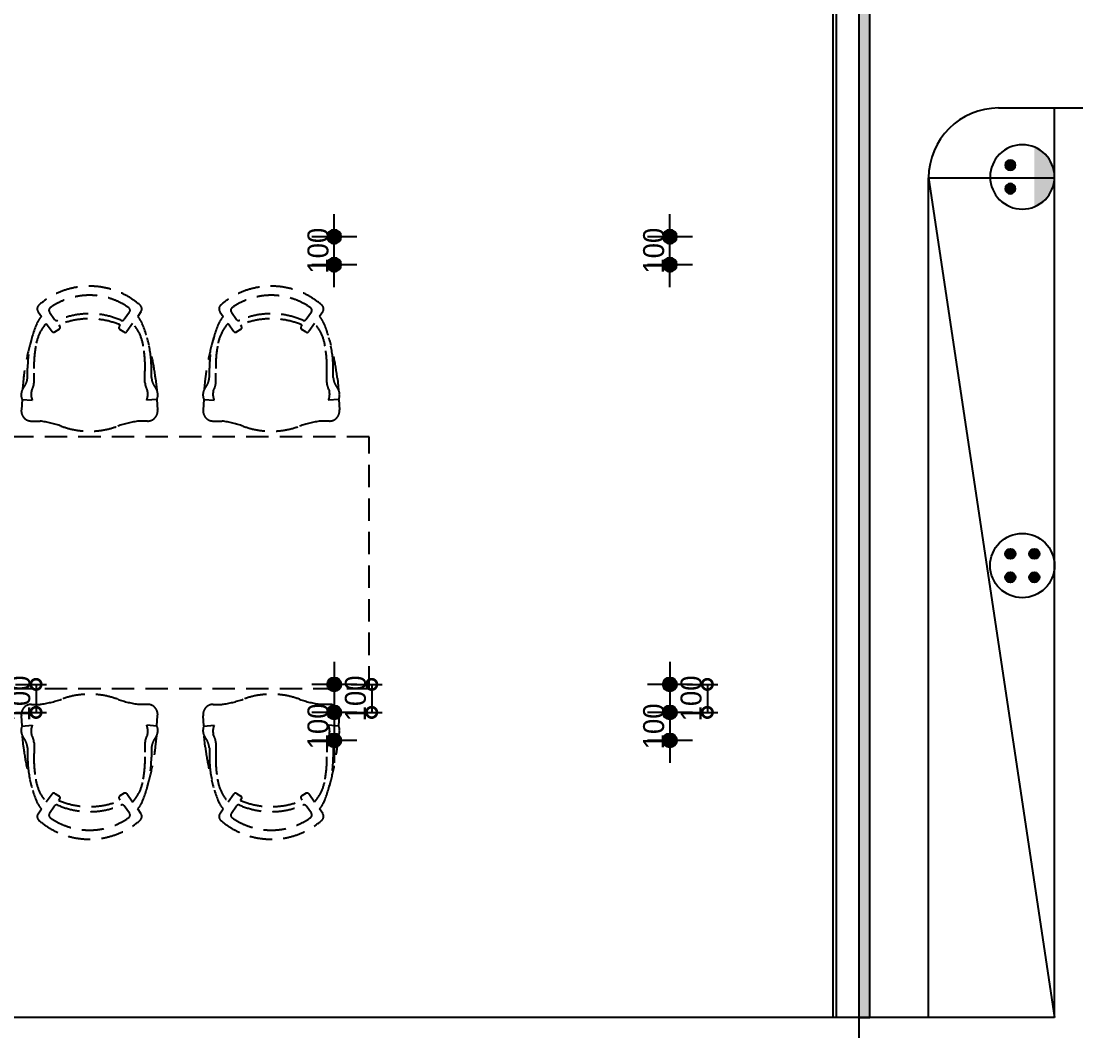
# Model space of a CAD drawing. Header units: inches. Extents: x -63256 to 33689, y -34490 to 100230.
# Drawn here: x 3092 to 6863, y 3235 to 6844 of the extents above; entities that cross this region are included whole.
import ezdxf

# ---------------------------------------------------------------- set-up
doc = ezdxf.new("R2010")
doc.units = ezdxf.units.IN
doc.header["$LTSCALE"] = 100
doc.header["$MEASUREMENT"] = 0
doc.linetypes.add('DH-HID2', pattern=[1.2, 0.8, -0.4])
for name, color, linetype in [('06-FUR', 6, 'Continuous'), ('06-LIGHT', 4, 'Continuous'), ('07-DIM WAL', 5, 'Continuous'), ('FU-FURM', 251, 'DH-HID2'), ('RC-LIGHT', 7, 'Continuous'), ('도면층2', 2, 'Continuous'), ('설비', 140, 'Continuous')]:
    doc.layers.add(name, color=color, linetype=linetype)
doc.styles.add('스타일1', font='')
doc.styles.get('스타일1').set_extended_font_data('HYwulM')
doc.dimstyles.new('30', dxfattribs={"dimscale": 30, "dimtxt": 2.5, "dimasz": 2.5, "dimexe": 1.25, "dimexo": 2, "dimtad": 1, "dimdec": 0, "dimtxsty": '스타일1', "dimblk": 'DOTSMALL', "dimcen": 2.5, "dimclrd": 1, "dimclre": 1, "dimclrt": 2, "dimadec": 0, "dimazin": 0, "dimtfac": 1, "dimtix": 1, "dimtmove": 0, "dimatfit": 3, "dimldrblk": 'DOTSMALL', "dimfxl": 1.25, "dimarcsym": 0})

# ---------------------------------------------------------------- blocks, each defined once
blk = doc.blocks.new('vuidauseh')
at = {"layer": '도면층2'}
for p, q in [((-46494.5, 6533.6), (-46294.5, 6533.6)), ((-46494.5, 3283.6), (-46494.5, 6533.6))]:
    blk.add_line(p, q, dxfattribs=at)
blk.add_lwpolyline([(-46494.5, 3283.6), (-47194.5, 3283.6), (-47194.5, 3083.6), (-46494.5, 3083.6)], dxfattribs=at)
blk = doc.blocks.new('VUDASAUSEH')
at = {"layer": '06-FUR', "color": 8}
for p, q in [((-19213.2, -11886.4), (-19013.2, -11886.4)), ((-19463.2, -15136.4), (-19463.2, -12136.4)), ((-19463.2, -12136.4), (-19013.2, -15136.4)), ((-19463.2, -12136.4), (-19013.2, -12136.4))]:
    blk.add_line(p, q, dxfattribs=at)
blk.add_arc((-19213.2, -12136.4), 250, 90, 180, dxfattribs=at)
at = {"layer": 'FU-FURM', "color": 8}
for p, q in [((-22647.1, -12614.3), (-22635.2, -12631.3)), ((-22606.1, -12616), (-22588, -12641.9)), ((-22320.1, -12616.4), (-22338.7, -12642.1)), ((-22279.2, -12614.8), (-22290.8, -12631.3)), ((-21997.1, -12614.3), (-21985.2, -12631.3)), ((-21956.1, -12616), (-21938, -12641.9)), ((-21670.1, -12616.4), (-21688.7, -12642.1)), ((-21629.2, -12614.8), (-21640.8, -12631.3)), ((-22617.9, -12656.6), (-22596.9, -12684.8)), ((-22573.3, -12661.7), (-22569.6, -12667.1)), ((-22353, -12662.3), (-22356.8, -12667.6)), ((-22308.9, -12656), (-22329.5, -12685.3)), ((-21967.9, -12656.6), (-21946.9, -12684.8)), ((-21923.3, -12661.7), (-21919.6, -12667.1)), ((-21703, -12662.3), (-21706.8, -12667.6)), ((-21658.9, -12656), (-21679.5, -12685.3)), ((-22587.2, -12686.8), (-22571.7, -12677.4)), ((-22339.1, -12687.3), (-22354.6, -12677.9)), ((-21937.2, -12686.8), (-21921.7, -12677.4)), ((-21689.1, -12687.3), (-21704.6, -12677.9)), ((-22684.6, -12849.8), (-22684.6, -12816.6)), ((-22241.7, -12849.8), (-22241.7, -12816.6)), ((-22034.6, -12849.8), (-22034.6, -12816.6)), ((-21591.7, -12849.8), (-21591.7, -12816.6)), ((-22699.5, -12853.5), (-22702.7, -12891.8)), ((-22661.3, -12867.2), (-22661.3, -12834)), ((-22265, -12867.2), (-22265, -12834)), ((-22226.9, -12853.5), (-22222.4, -12894.5)), ((-22049.5, -12853.5), (-22052.7, -12891.8)), ((-22011.3, -12867.2), (-22011.3, -12834)), ((-21615, -12867.2), (-21615, -12834)), ((-21576.9, -12853.5), (-21572.4, -12894.5)), ((-22704, -12927.8), (-22706.8, -12964.7)), ((-22704.5, -12927.8), (-22667.7, -12931)), ((-22221.9, -12927.8), (-22258.6, -12931)), ((-22222.3, -12927.8), (-22219.6, -12964.7)), ((-22054, -12927.8), (-22056.8, -12964.7)), ((-22054.5, -12927.8), (-22017.7, -12931)), ((-21571.9, -12927.8), (-21608.6, -12931)), ((-21572.3, -12927.8), (-21569.6, -12964.7)), ((-22670.9, -13005.3), (-22639.5, -13005.3)), ((-22255.5, -13005.3), (-22286.9, -13005.3)), ((-22020.9, -13005.3), (-21989.5, -13005.3)), ((-21605.5, -13005.3), (-21636.9, -13005.3)), ((-21463.2, -13061.4), (-23463.2, -13061.4)), ((-21463.2, -13961.4), (-21463.2, -13061.4)), ((-23463.2, -13961.4), (-21463.2, -13961.4)), ((-22670.9, -14017.6), (-22639.5, -14017.6)), ((-22255.5, -14017.6), (-22286.9, -14017.6)), ((-22020.9, -14017.6), (-21989.5, -14017.6)), ((-21605.5, -14017.6), (-21636.9, -14017.6)), ((-22704, -14095), (-22706.8, -14058.1)), ((-22222.3, -14095), (-22219.6, -14058.1)), ((-22054, -14095), (-22056.8, -14058.1)), ((-21572.3, -14095), (-21569.6, -14058.1)), ((-22704.5, -14095.1), (-22667.7, -14091.8)), ((-22221.9, -14095.1), (-22258.6, -14091.8)), ((-22054.5, -14095.1), (-22017.7, -14091.8)), ((-21571.9, -14095.1), (-21608.6, -14091.8)), ((-22699.5, -14169.4), (-22702.7, -14131)), ((-22226.9, -14169.4), (-22222.4, -14128.4)), ((-22049.5, -14169.4), (-22052.7, -14131)), ((-21576.9, -14169.4), (-21572.4, -14128.4)), ((-22684.6, -14173.1), (-22684.6, -14206.3)), ((-22661.3, -14155.6), (-22661.3, -14188.8)), ((-22265, -14155.6), (-22265, -14188.8)), ((-22241.7, -14173.1), (-22241.7, -14206.3)), ((-22034.6, -14173.1), (-22034.6, -14206.3)), ((-22011.3, -14155.6), (-22011.3, -14188.8)), ((-21615, -14155.6), (-21615, -14188.8)), ((-21591.7, -14173.1), (-21591.7, -14206.3)), ((-22617.9, -14366.2), (-22596.9, -14338)), ((-22587.2, -14336), (-22571.7, -14345.4)), ((-22573.3, -14361.1), (-22569.6, -14355.7)), ((-22353, -14360.6), (-22356.8, -14355.2)), ((-22339.1, -14335.5), (-22354.6, -14344.9)), ((-22308.9, -14366.9), (-22329.5, -14337.5)), ((-21967.9, -14366.2), (-21946.9, -14338)), ((-21937.2, -14336), (-21921.7, -14345.4)), ((-21923.3, -14361.1), (-21919.6, -14355.7)), ((-21703, -14360.6), (-21706.8, -14355.2)), ((-21689.1, -14335.5), (-21704.6, -14344.9)), ((-21658.9, -14366.9), (-21679.5, -14337.5)), ((-22647.1, -14408.5), (-22635.2, -14391.5)), ((-22606.1, -14406.8), (-22588, -14380.9)), ((-22320.1, -14406.4), (-22338.7, -14380.7)), ((-22279.2, -14408), (-22290.8, -14391.5)), ((-21997.1, -14408.5), (-21985.2, -14391.5)), ((-21956.1, -14406.8), (-21938, -14380.9)), ((-21670.1, -14406.4), (-21688.7, -14380.7)), ((-21629.2, -14408), (-21640.8, -14391.5))]:
    blk.add_line(p, q, dxfattribs=at)
for centre, radius, start, end in [((-22463.4, -12799), 275.8, 48.9849, 130.9236), ((-22463.4, -12799), 243.3, 55.1442, 124.746), ((-21813.4, -12799), 275.8, 48.9849, 130.9236), ((-21813.4, -12799), 243.3, 55.1442, 124.746), ((-22632.1, -12604.2), 18.1, 130.7501, 214.0875), ((-22294.3, -12604.6), 18.1, 325.9124, 49.2502), ((-21982.1, -12604.2), 18.1, 130.7501, 214.0875), ((-21644.3, -12604.6), 18.1, 325.9124, 49.2502), ((-22559, -12697.3), 100.8, 139.1184, 153.753), ((-22596.4, -12609.3), 11.7, 117.6527, 214.5336), ((-22463.4, -12906), 284.4, 66.6471, 113.3047), ((-22329.8, -12609.7), 11.7, 325.4666, 62.3478), ((-22367, -12697.2), 100.8, 26.247, 40.7292), ((-21909, -12697.3), 100.8, 139.1184, 153.753), ((-21946.4, -12609.3), 11.7, 117.6527, 214.5336), ((-21813.4, -12906), 284.4, 66.6471, 113.3047), ((-21679.8, -12609.7), 11.7, 325.4666, 62.3478), ((-21717, -12697.2), 100.8, 26.247, 40.7292), ((-22255, -12822.1), 429.7, 156.7536, 179.259), ((-22506.2, -12757.5), 150.6, 137.9194, 172.5243), ((-22580.3, -12636.1), 9.64, 217.092, 296.3528), ((-22463.4, -12924.1), 284.4, 67.1404, 112.724), ((-22575.5, -12671.2), 7.23, 301.3071, 34.9997), ((-22350.9, -12671.7), 7.23, 144.9995, 238.6929), ((-22346.4, -12636.3), 9.64, 243.6473, 322.908), ((-22420.2, -12757.5), 150.6, 7.4757, 42.378), ((-22671.3, -12822.1), 429.7, 0.741, 23.2464), ((-21605, -12822.1), 429.7, 156.7536, 179.259), ((-21856.2, -12757.5), 150.6, 137.9194, 172.5243), ((-21930.3, -12636.1), 9.64, 217.092, 296.3528), ((-21813.4, -12924.1), 284.4, 67.1404, 112.724), ((-21925.5, -12671.2), 7.23, 301.3071, 34.9997), ((-21700.9, -12671.7), 7.23, 144.9995, 238.6929), ((-21696.4, -12636.3), 9.64, 243.6473, 322.908), ((-21770.2, -12757.5), 150.6, 7.4757, 42.378), ((-22021.3, -12822.1), 429.7, 0.741, 23.2464), ((-21801.9, -12964.1), 904.4, 163.5478, 172.973), ((-22591, -12680.6), 7.23, 214.9997, 301.3075), ((-22335.4, -12681.1), 7.23, 238.6924, 325.0004), ((-23124.5, -12964.1), 904.4, 7.027, 16.4522), ((-21151.9, -12964.1), 904.4, 163.5478, 172.973), ((-21941, -12680.6), 7.23, 214.9997, 301.3075), ((-21685.4, -12681.1), 7.23, 238.6924, 325.0004), ((-22474.5, -12964.1), 904.4, 7.027, 16.4522), ((-22258.6, -12810.1), 403.4, 169.6933, 183.4014), ((-22667.8, -12810.1), 403.4, 356.5986, 10.3067), ((-21608.6, -12810.1), 403.4, 169.6933, 183.4014), ((-22017.8, -12810.1), 403.4, 356.5986, 10.3067), ((-22750.8, -12811.4), 66.3, 7.6833, 7.6834), ((-22100.8, -12811.4), 66.3, 7.6833, 7.6834), ((-22750.8, -12844.6), 66.3, 320.6575, 355.5515), ((-22175.6, -12844.6), 66.3, 184.4485, 219.3424), ((-22100.8, -12844.6), 66.3, 320.6575, 355.5515), ((-21525.6, -12844.6), 66.3, 184.4485, 219.3424), ((-22664.8, -12911.7), 42.8, 144.1119, 201.9627), ((-22727.5, -12863.2), 66.3, 329.0557, 356.5514), ((-22198.9, -12863.2), 66.3, 183.4486, 210.9443), ((-22261.6, -12911.7), 42.8, 338.0372, 35.8882), ((-22014.8, -12911.7), 42.8, 144.1119, 201.9627), ((-22077.5, -12863.2), 66.3, 329.0557, 356.5514), ((-21548.9, -12863.2), 66.3, 183.4486, 210.9443), ((-21611.6, -12911.7), 42.8, 338.0372, 35.8882), ((-22613.1, -12909.3), 58.8, 168.2458, 201.6628), ((-22313.3, -12909.3), 58.8, 338.3372, 11.7542), ((-21963.1, -12909.3), 58.8, 168.2458, 201.6628), ((-21663.3, -12909.3), 58.8, 338.3372, 11.7542), ((-22670.9, -12969.1), 36.1, 172.9835, 270), ((-22255.5, -12969.1), 36.1, 270, 7.0165), ((-22020.9, -12969.1), 36.1, 172.9835, 270), ((-21605.5, -12969.1), 36.1, 270, 7.0165), ((-22686.7, -13369.9), 367.7, 70.4837, 82.6116), ((-22239.6, -13369.9), 367.7, 97.3884, 109.5163), ((-22036.7, -13369.9), 367.7, 70.4837, 82.6116), ((-21589.6, -13369.9), 367.7, 97.3884, 109.5163), ((-22463.2, -12751.7), 289.7, 249.6554, 290.3446), ((-21813.2, -12751.7), 289.7, 249.6554, 290.3446), ((-22463.2, -14271.1), 289.7, 69.6554, 110.3446), ((-21813.2, -14271.1), 289.7, 69.6554, 110.3446), ((-22670.9, -14053.7), 36.1, 90, 187.0165), ((-22686.7, -13652.9), 367.7, 277.3884, 289.5163), ((-22239.6, -13652.9), 367.7, 250.4837, 262.6116), ((-22255.5, -14053.7), 36.1, 352.9835, 90), ((-22020.9, -14053.7), 36.1, 90, 187.0165), ((-22036.7, -13652.9), 367.7, 277.3884, 289.5163), ((-21589.6, -13652.9), 367.7, 250.4837, 262.6116), ((-21605.5, -14053.7), 36.1, 352.9835, 90), ((-22664.8, -14111.1), 42.8, 158.0373, 215.8881), ((-22613.1, -14113.5), 58.8, 158.3372, 191.7542), ((-22313.3, -14113.5), 58.8, 348.2458, 21.6628), ((-22261.6, -14111.1), 42.8, 324.1118, 21.9628), ((-22014.8, -14111.1), 42.8, 158.0373, 215.8881), ((-21963.1, -14113.5), 58.8, 158.3372, 191.7542), ((-21663.3, -14113.5), 58.8, 348.2458, 21.6628), ((-21611.6, -14111.1), 42.8, 324.1118, 21.9628), ((-22750.8, -14178.2), 66.3, 4.4485, 39.3425), ((-22727.5, -14159.6), 66.3, 3.4486, 30.9443), ((-22198.9, -14159.6), 66.3, 149.0557, 176.5514), ((-22175.6, -14178.2), 66.3, 140.6576, 175.5515), ((-22100.8, -14178.2), 66.3, 4.4485, 39.3425), ((-22077.5, -14159.6), 66.3, 3.4486, 30.9443), ((-21548.9, -14159.6), 66.3, 149.0557, 176.5514), ((-21525.6, -14178.2), 66.3, 140.6576, 175.5515), ((-21801.9, -14058.7), 904.4, 187.027, 196.4522), ((-23124.5, -14058.7), 904.4, 343.5478, 352.973), ((-21151.9, -14058.7), 904.4, 187.027, 196.4522), ((-22474.5, -14058.7), 904.4, 343.5478, 352.973), ((-22255, -14200.7), 429.7, 180.741, 203.2464), ((-22258.6, -14212.8), 403.4, 176.5986, 190.3067), ((-22671.3, -14200.7), 429.7, 336.7536, 359.259), ((-22667.8, -14212.8), 403.4, 349.6933, 3.4014), ((-21605, -14200.7), 429.7, 180.741, 203.2464), ((-21608.6, -14212.8), 403.4, 176.5986, 190.3067), ((-22021.3, -14200.7), 429.7, 336.7536, 359.259), ((-22017.8, -14212.8), 403.4, 349.6933, 3.4014), ((-22750.8, -14211.4), 66.3, 352.3166, 352.3167), ((-22100.8, -14211.4), 66.3, 352.3166, 352.3167), ((-22506.2, -14265.3), 150.6, 187.4757, 222.0806), ((-22420.2, -14265.3), 150.6, 317.622, 352.5243), ((-21856.2, -14265.3), 150.6, 187.4757, 222.0806), ((-21770.2, -14265.3), 150.6, 317.622, 352.5243), ((-22591, -14342.2), 7.23, 58.6925, 145.0003), ((-22463.4, -14098.7), 284.4, 247.276, 292.8596), ((-22575.5, -14351.6), 7.23, 325.0003, 58.6929), ((-22350.9, -14351.1), 7.23, 121.3071, 215.0005), ((-22335.4, -14341.7), 7.23, 34.9996, 121.3076), ((-21941, -14342.2), 7.23, 58.6925, 145.0003), ((-21813.4, -14098.7), 284.4, 247.276, 292.8596), ((-21925.5, -14351.6), 7.23, 325.0003, 58.6929), ((-21700.9, -14351.1), 7.23, 121.3071, 215.0005), ((-21685.4, -14341.7), 7.23, 34.9996, 121.3076), ((-22559, -14325.5), 100.8, 206.247, 220.8816), ((-22580.3, -14386.7), 9.64, 63.6472, 142.908), ((-22463.4, -14116.8), 284.4, 246.6953, 293.3529), ((-22346.4, -14386.6), 9.64, 37.092, 116.3527), ((-22367, -14325.6), 100.8, 319.2708, 333.753), ((-21909, -14325.5), 100.8, 206.247, 220.8816), ((-21930.3, -14386.7), 9.64, 63.6472, 142.908), ((-21813.4, -14116.8), 284.4, 246.6953, 293.3529), ((-21696.4, -14386.6), 9.64, 37.092, 116.3527), ((-21717, -14325.6), 100.8, 319.2708, 333.753), ((-22632.1, -14418.6), 18.1, 145.9125, 229.2499), ((-22463.4, -14223.8), 275.8, 229.0764, 311.0151), ((-22596.4, -14413.5), 11.7, 145.4664, 242.3473), ((-22463.4, -14223.8), 243.3, 235.254, 304.8558), ((-22329.8, -14413.1), 11.7, 297.6522, 34.5334), ((-22294.3, -14418.2), 18.1, 310.7498, 34.0876), ((-21982.1, -14418.6), 18.1, 145.9125, 229.2499), ((-21813.4, -14223.8), 275.8, 229.0764, 311.0151), ((-21946.4, -14413.5), 11.7, 145.4664, 242.3473), ((-21813.4, -14223.8), 243.3, 235.254, 304.8558), ((-21679.8, -14413.1), 11.7, 297.6522, 34.5334), ((-21644.3, -14418.2), 18.1, 310.7498, 34.0876)]:
    blk.add_arc(centre, radius, start, end, dxfattribs=at)
blk.add_blockref('vuidauseh', (27481.3, -18420))
blk = doc.blocks.new('TLSTJF')
at = {"layer": '설비'}
h = blk.add_hatch(color=10, dxfattribs=at)
edge = h.paths.add_edge_path()
edge.add_arc((-17018, -98621.5), 18.3, 0, 360)
h = blk.add_hatch(color=10, dxfattribs=at)
edge = h.paths.add_edge_path()
edge.add_arc((-16934, -98621.5), 18.3, 0, 360)
h = blk.add_hatch(color=10, dxfattribs=at)
edge = h.paths.add_edge_path()
edge.add_line((-16869.4, -98707.5), (-17082.7, -98707.5))
edge.add_ellipse((-16976, -98664.4), major_axis=(81.3, 81.3), ratio=1, start_angle=156.9578, end_angle=293.0422)
at = {"layer": '설비', "color": 10}
for centre, radius in [((-16976, -98664.4), 115), ((-17018, -98621.5), 18.3), ((-16934, -98621.5), 18.3)]:
    blk.add_circle(centre, radius, dxfattribs=at)
blk = doc.blocks.new('1')
at = {"linetype": 'Continuous'}
h = blk.add_hatch(color=4, dxfattribs=at)
h.dxf.hatch_style = 1
edge = h.paths.add_edge_path()
edge.add_arc((11539653.5, -14273503.8), 37.5, 0, 360)
at = {"color": 1, "linetype": 'Continuous'}
for p, q in [((11539653.5, -14273637.1), (11539653.5, -14273370.5)), ((11539520.2, -14273503.8), (11539786.8, -14273503.8))]:
    blk.add_line(p, q, dxfattribs=at)
at = {"color": 4, "linetype": 'Continuous'}
for radius in [41.5, 37.5]:
    blk.add_circle((11539653.5, -14273503.8), radius, dxfattribs=at)
blk = doc.blocks.new('_DOTSMALL')
at = {"color": 0, "linetype": 'ByBlock', "const_width": 0.5}
blk.add_lwpolyline([(-0.0625, 0, 1), (0.0625, 0, 1)], format="xyb", close=True, dxfattribs=at)
blk = doc.blocks.new('*D132')
at = {"layer": '07-DIM WAL', "color": 1, "lineweight": -2, "transparency": 16777216}
for p, q in [((4211.8, 5898.6), (4211.8, 6148.6)), ((4271.8, 6073.6), (4249.3, 6073.6)), ((4151.8, 5973.6), (4174.3, 5973.6))]:
    blk.add_line(p, q, dxfattribs=at)
at = {"layer": 'Defpoints', "color": 0, "transparency": 16777216}
for p in [(4211.8, 6073.6), (4211.8, 6073.6), (4211.8, 5973.6)]:
    blk.add_point(p, dxfattribs=at)
at = {"layer": '07-DIM WAL', "color": 1, "lineweight": -2, "transparency": 16777216, "xscale": 75, "yscale": 75, "zscale": 75}
for p, rotation in [((4211.8, 6073.6), 270), ((4211.8, 5973.6), 90)]:
    blk.add_blockref('_DOTSMALL', p, dxfattribs=dict(at, rotation=rotation))
at = {"layer": '07-DIM WAL', "color": 2, "transparency": 16777216, "insert": (4154.1, 6023.6), "char_height": 75, "attachment_point": 5, "rotation": 90, "style": '스타일1'}
blk.add_mtext('100', dxfattribs=at)
blk = doc.blocks.new('*D134')
at = {"layer": '07-DIM WAL', "color": 1, "lineweight": -2, "transparency": 16777216}
for p, q in [((5411.8, 5898.6), (5411.8, 6148.6)), ((5471.8, 6073.6), (5449.3, 6073.6)), ((5351.8, 5973.6), (5374.3, 5973.6))]:
    blk.add_line(p, q, dxfattribs=at)
at = {"layer": 'Defpoints', "color": 0, "transparency": 16777216}
for p in [(5411.8, 6073.6), (5411.8, 6073.6), (5411.8, 5973.6)]:
    blk.add_point(p, dxfattribs=at)
at = {"layer": '07-DIM WAL', "color": 1, "lineweight": -2, "transparency": 16777216, "xscale": 75, "yscale": 75, "zscale": 75}
for p, rotation in [((5411.8, 6073.6), 270), ((5411.8, 5973.6), 90)]:
    blk.add_blockref('_DOTSMALL', p, dxfattribs=dict(at, rotation=rotation))
at = {"layer": '07-DIM WAL', "color": 2, "transparency": 16777216, "insert": (5354.1, 6023.6), "char_height": 75, "attachment_point": 5, "rotation": 90, "style": '스타일1'}
blk.add_mtext('100', dxfattribs=at)
blk = doc.blocks.new('*D141')
at = {"layer": '07-DIM WAL', "color": 1, "lineweight": -2, "transparency": 16777216}
for p, q in [((3071.8, 4473.6), (3183.2, 4473.6)), ((3145.7, 4473.6), (3145.7, 4373.6)), ((3071.8, 4373.6), (3183.2, 4373.6))]:
    blk.add_line(p, q, dxfattribs=at)
at = {"layer": 'Defpoints', "color": 0, "transparency": 16777216}
for p in [(3011.8, 4473.6), (3011.8, 4373.6), (3145.7, 4373.6)]:
    blk.add_point(p, dxfattribs=at)
at = {"layer": '07-DIM WAL', "color": 1, "lineweight": -2, "transparency": 16777216, "xscale": 75, "yscale": 75, "zscale": 75}
for p, rotation in [((3145.7, 4473.6), 90), ((3145.7, 4373.6), 270)]:
    blk.add_blockref('_DOTSMALL', p, dxfattribs=dict(at, rotation=rotation))
at = {"layer": '07-DIM WAL', "color": 2, "transparency": 16777216, "insert": (3087.9, 4423.6), "char_height": 75, "attachment_point": 5, "rotation": 90, "style": '스타일1'}
blk.add_mtext('100', dxfattribs=at)
blk = doc.blocks.new('*D143')
at = {"layer": '07-DIM WAL', "color": 1, "lineweight": -2, "transparency": 16777216}
for p, q in [((4271.8, 4473.6), (4383.2, 4473.6)), ((4345.7, 4473.6), (4345.7, 4373.6)), ((4271.8, 4373.6), (4383.2, 4373.6))]:
    blk.add_line(p, q, dxfattribs=at)
at = {"layer": 'Defpoints', "color": 0, "transparency": 16777216}
for p in [(4211.8, 4473.6), (4211.8, 4373.6), (4345.7, 4373.6)]:
    blk.add_point(p, dxfattribs=at)
at = {"layer": '07-DIM WAL', "color": 1, "lineweight": -2, "transparency": 16777216, "xscale": 75, "yscale": 75, "zscale": 75}
for p, rotation in [((4345.7, 4473.6), 90), ((4345.7, 4373.6), 270)]:
    blk.add_blockref('_DOTSMALL', p, dxfattribs=dict(at, rotation=rotation))
at = {"layer": '07-DIM WAL', "color": 2, "transparency": 16777216, "insert": (4287.9, 4423.6), "char_height": 75, "attachment_point": 5, "rotation": 90, "style": '스타일1'}
blk.add_mtext('100', dxfattribs=at)
blk = doc.blocks.new('*D144')
at = {"layer": '07-DIM WAL', "color": 1, "lineweight": -2, "transparency": 16777216}
for p, q in [((4211.8, 4448.6), (4211.8, 4198.6)), ((4271.8, 4373.6), (4249.3, 4373.6)), ((4271.8, 4273.6), (4249.3, 4273.6))]:
    blk.add_line(p, q, dxfattribs=at)
at = {"layer": 'Defpoints', "color": 0, "transparency": 16777216}
for p in [(4211.8, 4373.6), (4211.8, 4273.6), (4211.8, 4273.6)]:
    blk.add_point(p, dxfattribs=at)
at = {"layer": '07-DIM WAL', "color": 1, "lineweight": -2, "transparency": 16777216, "xscale": 75, "yscale": 75, "zscale": 75}
for p, rotation in [((4211.8, 4373.6), 270), ((4211.8, 4273.6), 90)]:
    blk.add_blockref('_DOTSMALL', p, dxfattribs=dict(at, rotation=rotation))
at = {"layer": '07-DIM WAL', "color": 2, "transparency": 16777216, "insert": (4154.1, 4323.6), "char_height": 75, "attachment_point": 5, "rotation": 90, "style": '스타일1'}
blk.add_mtext('100', dxfattribs=at)
blk = doc.blocks.new('*D145')
at = {"layer": '07-DIM WAL', "color": 1, "lineweight": -2, "transparency": 16777216}
for p, q in [((5471.8, 4473.6), (5583.2, 4473.6)), ((5545.7, 4473.6), (5545.7, 4373.6)), ((5471.8, 4373.6), (5583.2, 4373.6))]:
    blk.add_line(p, q, dxfattribs=at)
at = {"layer": 'Defpoints', "color": 0, "transparency": 16777216}
for p in [(5411.8, 4473.6), (5411.8, 4373.6), (5545.7, 4373.6)]:
    blk.add_point(p, dxfattribs=at)
at = {"layer": '07-DIM WAL', "color": 1, "lineweight": -2, "transparency": 16777216, "xscale": 75, "yscale": 75, "zscale": 75}
for p, rotation in [((5545.7, 4473.6), 90), ((5545.7, 4373.6), 270)]:
    blk.add_blockref('_DOTSMALL', p, dxfattribs=dict(at, rotation=rotation))
at = {"layer": '07-DIM WAL', "color": 2, "transparency": 16777216, "insert": (5487.9, 4423.6), "char_height": 75, "attachment_point": 5, "rotation": 90, "style": '스타일1'}
blk.add_mtext('100', dxfattribs=at)
blk = doc.blocks.new('*D146')
at = {"layer": '07-DIM WAL', "color": 1, "lineweight": -2, "transparency": 16777216}
for p, q in [((5411.8, 4448.6), (5411.8, 4198.6)), ((5471.8, 4373.6), (5449.3, 4373.6)), ((5471.8, 4273.6), (5449.3, 4273.6))]:
    blk.add_line(p, q, dxfattribs=at)
at = {"layer": 'Defpoints', "color": 0, "transparency": 16777216}
for p in [(5411.8, 4373.6), (5411.8, 4273.6), (5411.8, 4273.6)]:
    blk.add_point(p, dxfattribs=at)
at = {"layer": '07-DIM WAL', "color": 1, "lineweight": -2, "transparency": 16777216, "xscale": 75, "yscale": 75, "zscale": 75}
for p, rotation in [((5411.8, 4373.6), 270), ((5411.8, 4273.6), 90)]:
    blk.add_blockref('_DOTSMALL', p, dxfattribs=dict(at, rotation=rotation))
at = {"layer": '07-DIM WAL', "color": 2, "transparency": 16777216, "insert": (5354.1, 4323.6), "char_height": 75, "attachment_point": 5, "rotation": 90, "style": '스타일1'}
blk.add_mtext('100', dxfattribs=at)

msp = doc.modelspace()

# ---------------------------------------------------------------- hatches: boundary and pattern name
at = {"layer": '06-LIGHT'}
h = msp.add_hatch(dxfattribs=at)
h.set_pattern_fill('ANSI31', color=140)
h.set_pattern_definition([(45, (25800, 0), (-0.08838834765, 0.08838834765), [])])
h.paths.add_polyline_path([(6086.8, 3283.6), (6126.8, 3283.6), (6126.8, 10283.6), (6086.8, 10283.6)])
at = {"layer": '설비'}
h = msp.add_hatch(color=10, dxfattribs=at)
edge = h.paths.add_edge_path()
edge.add_arc((6628.9, 4940.4), 18.3, -90, 270, ccw=False)
h = msp.add_hatch(color=10, dxfattribs=at)
edge = h.paths.add_edge_path()
edge.add_arc((6714.8, 4940.4), 18.3, 270, 630)
h = msp.add_hatch(color=10, dxfattribs=at)
edge = h.paths.add_edge_path()
edge.add_arc((6628.9, 4856.3), 18.3, -90, 270, ccw=False)
h = msp.add_hatch(color=10, dxfattribs=at)
edge = h.paths.add_edge_path()
edge.add_arc((6714.8, 4856.3), 18.3, 270, 630)

# ---------------------------------------------------------------- linework, layer by layer
at = {"layer": '06-LIGHT'}
msp.add_line((6086.8, 3283.6), (2286.8, 3283.6), dxfattribs=at)
at = {"layer": '06-LIGHT', "color": 140}
msp.add_lwpolyline([(6086.8, 3283.6), (6126.8, 3283.6), (6126.8, 10283.6), (6086.8, 10283.6)], close=True, dxfattribs=at)
at = {"layer": 'RC-LIGHT'}
for p, q in [((5994.8, 10283.6), (5994.8, 3283.6)), ((6006.8, 10283.6), (6006.8, 3283.6))]:
    msp.add_line(p, q, dxfattribs=at)
at = {"layer": '설비', "color": 10}
for centre, radius in [((6671.8, 4898.3), 115), ((6628.9, 4940.4), 18.3), ((6714.8, 4940.4), 18.3), ((6628.9, 4856.3), 18.3), ((6714.8, 4856.3), 18.3)]:
    msp.add_circle(centre, radius, dxfattribs=at)

# ---------------------------------------------------------------- block references
msp.add_blockref('VUDASAUSEH', (25800, 18420))
at = {"layer": 'RC-LIGHT', "xscale": -0.6024096385271789, "yscale": 0.6024096385271789, "zscale": 0.6024096385271789}
for p in [(6955810.3, 8604569.9), (6957010.3, 8604569.9), (6955810.3, 8604469.9), (6957010.3, 8604469.9)]:
    msp.add_blockref('1', p, dxfattribs=at)
at = {"layer": 'RC-LIGHT', "xscale": 0.6024096385271789, "yscale": 0.6024096385271789, "zscale": 0.6024096385271789, "rotation": 180}
for p in [(6955810.3, -8594022.7), (6957010.3, -8594022.7), (6955810.3, -8594122.7), (6957010.3, -8594122.7), (6955810.3, -8594222.7), (6957010.3, -8594222.7)]:
    msp.add_blockref('1', p, dxfattribs=at)
at = {"layer": '설비', "xscale": -1, "rotation": 89.9999999999999}
msp.add_blockref('TLSTJF', (-91992.6, -10688.8), dxfattribs=at)

# ---------------------------------------------------------------- dimensions: what is measured, and where the dimension line sits
at = {"layer": '07-DIM WAL'}
for base, p1, p2, angle, picture, middle in [((4211.8, 6073.6), (4211.8, 5973.6), (4211.8, 6073.6), 90, '*D132', (4154.1, 6023.6)), ((5411.8, 6073.6), (5411.8, 5973.6), (5411.8, 6073.6), 90, '*D134', (5354.1, 6023.6)), ((4211.8, 4273.6), (4211.8, 4373.6), (4211.8, 4273.6), 270, '*D144', (4154.1, 4323.6)), ((5411.8, 4273.6), (5411.8, 4373.6), (5411.8, 4273.6), 270, '*D146', (5354.1, 4323.6))]:
    dim = msp.add_linear_dim(base=base, p1=p1, p2=p2, angle=angle, dimstyle='30', dxfattribs=at)
    dim.commit()
    dim.dimension.update_dxf_attribs({"geometry": picture, "text_midpoint": middle})
for base, p1, p2, picture, middle in [((3145.7, 4373.6), (3011.8, 4473.6), (3011.8, 4373.6), '*D141', (3145.7, 4423.6)), ((4345.7, 4373.6), (4211.8, 4473.6), (4211.8, 4373.6), '*D143', (4345.7, 4423.6)), ((5545.7, 4373.6), (5411.8, 4473.6), (5411.8, 4373.6), '*D145', (5545.7, 4423.6))]:
    dim = msp.add_linear_dim(base=base, p1=p1, p2=p2, angle=270, dimstyle='30', dxfattribs=at)
    dim.commit()
    dim.dimension.update_dxf_attribs({"geometry": picture, "text_midpoint": middle, "dimtype": 160})

doc.saveas('drawing.dxf')
